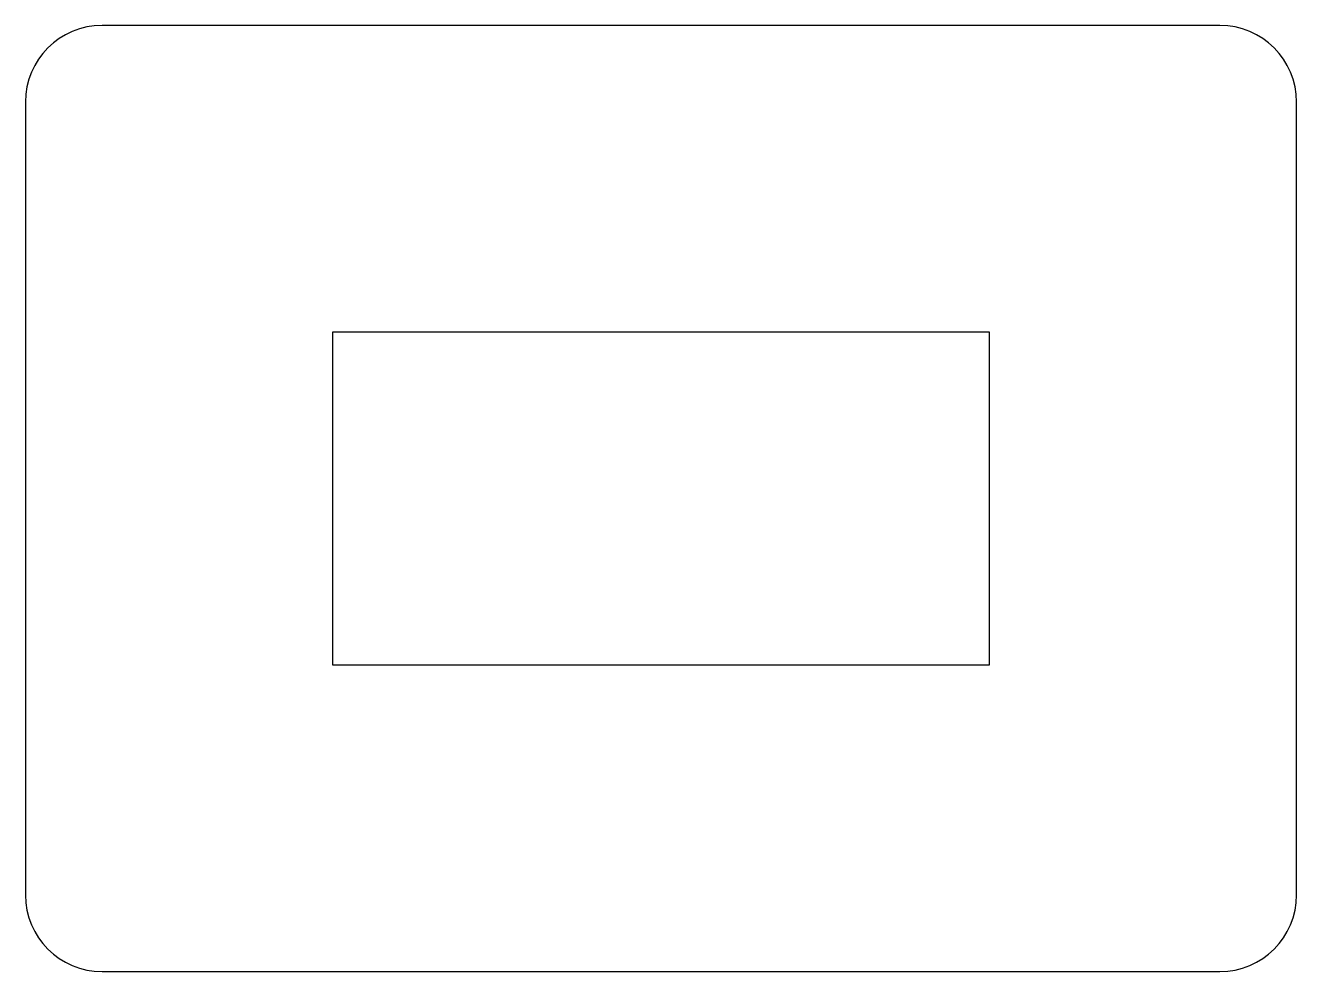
# Model space of a CAD drawing. Header units: millimetres. Extents: x 0 to 49.7, y 0 to 37.
import ezdxf

# ---------------------------------------------------------------- set-up
doc = ezdxf.new("R2010")
doc.units = ezdxf.units.MM

msp = doc.modelspace()

# ---------------------------------------------------------------- linework, layer by layer
for p, q in [((46.7, 37), (3, 37)), ((0, 34), (0, 3)), ((49.7, 3), (49.7, 34)), ((37.7, 25), (12, 25)), ((12, 25), (12, 12)), ((37.7, 12), (37.7, 25)), ((12, 12), (37.7, 12)), ((3, 0), (46.7, 0))]:
    msp.add_line(p, q)
for centre, start, end in [((3, 34), 90, 180), ((46.7, 34), 0, 90), ((3, 3), 180, 270), ((46.7, 3), 270, 360)]:
    msp.add_arc(centre, 3, start, end)

doc.saveas('drawing.dxf')
